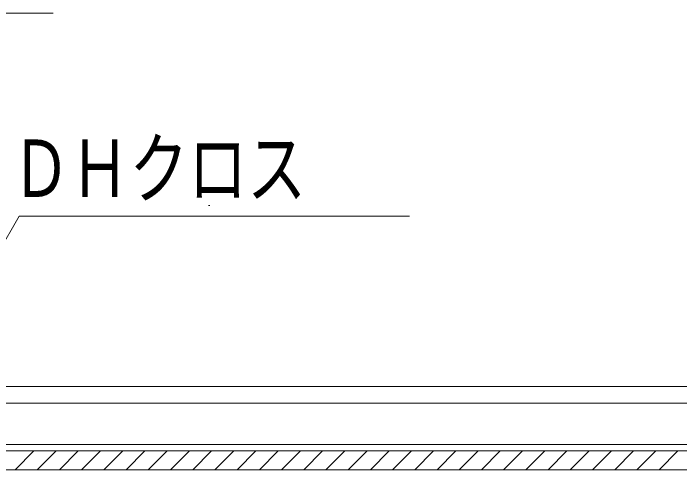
# Model space of a CAD drawing. Units: millimetres, scale not verified. Extents: x -205 to 205, y -142 to 142.
# Drawn here: x 17.09 to 38.31, y -92.39 to -77.85 of the extents above; entities that cross this region are included whole.
import ezdxf
from ezdxf.enums import TextEntityAlignment as Align

# ---------------------------------------------------------------- set-up
doc = ezdxf.new("R2010")
doc.units = ezdxf.units.MM
doc.header["$LTSCALE"] = 0.25
doc.layers.add('1-1_1-0 断面', color=7, linetype='Continuous', lineweight=18)
doc.layers.add('1-3_1-2 文字', color=7, linetype='Continuous', lineweight=18)
doc.styles.add('ＭＳ ゴシック', font='')
doc.styles.get('ＭＳ ゴシック').set_extended_font_data('MS Gothic')

msp = doc.modelspace()

# ---------------------------------------------------------------- linework, layer by layer
at = {"layer": '1-1_1-0 断面'}
for p, q in [((-4.7527, -89.7433), (88.5553, -89.7433)), ((-4.7527, -90.2733), (181.4099, -90.2733)), ((181.4099, -91.5933), (-4.7527, -91.5933)), ((181.4099, -91.7933), (-4.7527, -91.7933)), ((17.1458, -92.3933), (17.7458, -91.7933)), ((17.8529, -92.3933), (18.4529, -91.7933)), ((18.56, -92.3933), (19.16, -91.7933)), ((19.2672, -92.3933), (19.8672, -91.7933)), ((19.9743, -92.3933), (20.5743, -91.7933)), ((20.6814, -92.3933), (21.2814, -91.7933)), ((21.3885, -92.3933), (21.9885, -91.7933)), ((22.0956, -92.3933), (22.6956, -91.7933)), ((22.8027, -92.3933), (23.4027, -91.7933)), ((23.5098, -92.3933), (24.1098, -91.7933)), ((24.2169, -92.3933), (24.8169, -91.7933)), ((24.924, -92.3933), (25.524, -91.7933)), ((25.6311, -92.3933), (26.2311, -91.7933)), ((26.3382, -92.3933), (26.9382, -91.7933)), ((27.0453, -92.3933), (27.6453, -91.7933)), ((27.7524, -92.3933), (28.3524, -91.7933)), ((28.4595, -92.3933), (29.0595, -91.7933)), ((29.1666, -92.3933), (29.7666, -91.7933)), ((29.8738, -92.3933), (30.4738, -91.7933)), ((30.5809, -92.3933), (31.1809, -91.7933)), ((31.288, -92.3933), (31.888, -91.7933)), ((31.9951, -92.3933), (32.5951, -91.7933)), ((32.7022, -92.3933), (33.3022, -91.7933)), ((33.4093, -92.3933), (34.0093, -91.7933)), ((34.1164, -92.3933), (34.7164, -91.7933)), ((34.8235, -92.3933), (35.4235, -91.7933)), ((35.5306, -92.3933), (36.1306, -91.7933)), ((36.2377, -92.3933), (36.8377, -91.7933)), ((36.9448, -92.3933), (37.5448, -91.7933)), ((37.6519, -92.3933), (38.2519, -91.7933)), ((181.4099, -92.3933), (-4.7527, -92.3933))]:
    msp.add_line(p, q, dxfattribs=at)
at = {"layer": '1-3_1-2 文字'}
for p, q in [((5.922, -77.8498), (18.3554, -77.8498)), ((23.308, -83.9787), (23.3516, -83.9787)), ((17.2755, -84.3166), (14.1424, -89.7433)), ((17.2755, -84.3166), (29.7089, -84.3166))]:
    msp.add_line(p, q, dxfattribs=at)

# ---------------------------------------------------------------- texts
at = {"layer": '1-3_1-2 文字', "style": 'ＭＳ ゴシック', "width": 0.75}
msp.add_text('ＤＨクロス', height=1.833, dxfattribs=at).set_placement((17.0357, -84.2548), align=Align.BOTTOM_LEFT)

doc.saveas('drawing.dxf')
